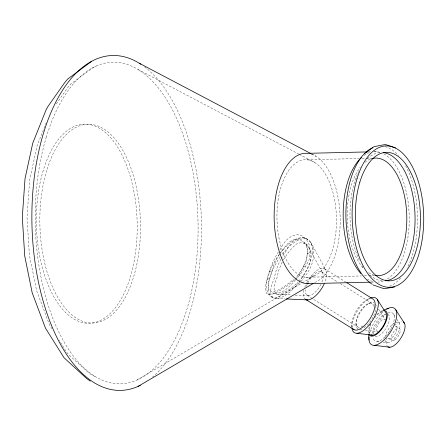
<?xml version="1.0" encoding="UTF-8"?>
<svg xmlns="http://www.w3.org/2000/svg" width="446" height="446" viewBox="0 0 446 446"><rect width="100%" height="100%" fill="white"/><g stroke="black" fill="none" stroke-linecap="round" stroke-linejoin="round"><path stroke-width="0.33" stroke-dasharray="2.23 1.67" d="M296.523 278.354L299.823 273.571L306.725 260.447L307.467 248.411L306.235 244.363L303.782 241.888L307.461 245.133L322.625 273.008M279.72 253.852C284.515 248.026 288.456 239.558 297.025 239.123C315.891 243.343 304.769 268.765 295.614 277.423M46.284 122.689L37.118 145.664L29.653 179.994L27.011 217.28L29.369 254.978L36.578 290.53L49.372 324.593L51.914 328.674M279.926 249.95C283.316 242.802 289.03 235.254 297.549 234.668L302.388 236.029L306.608 239.742L309.346 245.189L310.026 251.761L309.262 259.416L305.504 266.63L300.615 273.922L297.967 277.122L287.269 285.797L280.685 290.173L274.965 293.212L270.499 294.695L267.583 294.533L266.078 292.515C264.266 286.929 266.468 281.209 268.47 276.002C270.237 267.405 273.693 259.265 278.421 251.884M281.013 259.171C277.551 265.08 275.572 271.72 274.29 278.41C272.088 283.6 269.763 289.242 271.123 294.962L272.344 296.54C273.426 300.872 283.5 293.964 285.596 293.239C292.671 288.573 300.069 283.818 304.835 276.598C311.704 267.745 316.404 255.748 311.865 244.798C310.472 240.779 306.631 238.153 302.46 237.735L297.331 238.811L292.269 242.256L287.614 247.837C286.299 251.873 282.981 254.711 281.331 258.585M282.184 262.086L278.627 270.661L277.128 277.261L274.942 282.786L274.006 287.62L274.429 291.366L276.23 293.702L278.605 294.371C286.137 292.347 292.693 287.43 298.118 281.933M283.472 259.723C287.28 253.651 291.612 247.575 297.454 243.354L301.892 242.552L305.928 244.291L308.833 247.653A27.702 13.737 -64.5 0 1 309.769 263.987A27.702 10.643 -51.5 0 1 299.422 280.495M279.397 254.41C275.372 260.693 272.528 267.667 271.006 274.97C269.25 279.53 267.321 284.542 268.91 289.432L270.783 291.545C279.915 291.645 287.068 284.018 294.143 279.146L294.288 279.023M279.397 254.097C271.72 265.286 263.185 279.681 267.823 293.607L270.627 296.434L272.601 297.672A34.041 14.924 -58 0 0 292.832 289.276L298.413 282.97A34.041 14.924 -58 0 0 310.756 242.34C301.318 229.935 286.6 245.016 280.166 252.977M56.285 103.924L68.143 87.048L70.741 84.077L93.236 67.497L96.113 66.075M282.145 254.209L287.72 247.904A34.041 14.924 -58 0 1 307.952 239.508M295.425 279.949C289.833 286.232 282.279 295.436 272.824 292.821L274.05 293.585L277.557 294.327L291.651 294.957M137.095 379.925L301.58 283.288M302.182 282.937L314.19 275.884M269.546 271.887L272.132 270.644M307.394 253.741L309.948 252.52M368.067 299.115L370.358 298.162M368.39 303.564L369.907 302.934M381.676 311.046L382.891 310.544M384.474 314.469L385.617 313.995M303.436 266.764L305.878 265.916M267.282 279.324L269.758 278.466M368.167 151.896L370.927 151.83M374.378 151.746L376.452 151.701M306.915 159.78L359.153 158.547M361.935 158.481L365.419 158.402M366.116 158.386L370.988 158.269M306.474 277.245A58.794 29.748 88.6 0 0 332.588 191.289A58.794 29.748 88.6 0 0 281.025 187.002A58.794 29.748 88.6 0 0 306.474 277.245L361.494 275.946M364.282 275.879L367.766 275.795M368.457 275.779L374.729 275.634M371.128 282.156L373.887 282.089M295.085 295.113L308.816 295.731M276.609 298.519L284.944 298.892M359.816 329.371L362.553 329.705M365.291 330.04L377.611 331.556M377.071 341.43L379.724 341.753M383.047 342.16L387.697 342.734M94.942 376.424L92.082 375.181L88.826 372.889L69.721 355.635L67.145 352.959L59.173 340.337M311.642 153.993L315.952 156.262M138.266 69.582L298.58 153.981M299.199 154.305L314.614 162.422M324.443 268.721L345.672 281.983M321.494 271.865L337.94 282.14M340.287 283.606L372.009 303.425M396.12 326.316L399.343 328.328M388.717 338.497L391.939 340.51M307.194 295.386L357.709 326.946M272.601 297.672L269.802 294.845A34.041 14.924 -58 0 1 280.133 256.918M361.962 266.474L362.871 267.472M393.589 314.246L395.435 317.089M396.907 319.364L399.488 323.344M375.203 304.049L377.032 306.876M378.498 309.139L385.082 319.308M310.756 242.34L325.926 270.215M356.008 323.935L356.109 325.636M351.883 325.747L352.039 328.306M362.994 325.92A13.77 6.038 -58 0 1 355.992 321.923A13.77 6.038 -58 0 1 364.795 305.917A13.77 6.038 -58 0 1 373.709 306.435M306.357 286.41A13.77 6.038 -58 0 1 319.113 271.62A13.77 6.038 -58 0 1 321.337 283.355M320.83 284.409A13.77 6.038 -58 0 1 310.461 295.386A13.77 6.038 -58 0 1 305.527 289.911M375.839 306.134A15.342 6.723 -58 0 1 362.52 328.618M358.01 328.986A15.342 6.723 -58 0 1 360.045 312.685A15.342 6.723 -58 0 1 373.938 302.778M144.51 66.828A167.484 84.74 88.6 0 1 201.375 220.084A167.484 84.74 88.6 0 1 152.694 376.976M311.386 154.138A65.244 33.01 88.6 0 1 340.17 217.955A65.244 33.01 88.6 0 1 314.196 282.68M377.461 331.462A7.13 3.128 -58 0 1 378.91 323.105A7.13 3.128 -58 0 1 385.45 319.871M387.908 313.042A16.474 7.22 -58 0 1 390.049 330.38M389.726 330.899A16.474 7.22 -58 0 1 373.09 337.416M373.207 333.926A16.474 7.22 -58 0 1 385.227 314.569M388.07 346.877A14.584 6.395 -58 0 1 386.977 338.018M394.548 325.558A14.584 6.395 -58 0 1 401.5 321.599M369.84 333.731A13.452 5.898 -58 0 1 371.105 323.623M374.718 317.675A13.452 5.898 -58 0 1 382.724 311.598M387.869 314.335A12.917 5.664 -58 0 1 386.152 328.066A12.917 5.664 -58 0 1 374.45 336.407M372.856 333.58A12.917 5.664 -58 0 1 376.77 321.728A12.917 5.664 -58 0 1 385.757 314.079M395.429 322.486A11.752 5.151 -58 0 1 396.957 334.851A11.752 5.151 -58 0 1 384.865 339.874M384.982 337.182A11.752 5.151 -58 0 1 393.523 323.573M306.82 282.68A18.002 7.894 -58 0 1 322.497 268.269A18.002 7.894 -58 0 1 324.749 282.563M305.75 299.472A18.002 7.894 -58 0 1 304.395 288.534M304.769 287.391A18.002 7.894 -58 0 1 305.956 284.453M352.156 327.08A18.002 7.894 -58 0 1 356.499 310.555A18.002 7.894 -58 0 1 369.427 298.664M351.955 327.18A20.371 8.931 -58 0 1 369.829 298.396M368.558 332.627A14.584 6.395 -58 0 1 369.266 326.951M369.628 325.87A14.584 6.395 -58 0 1 370.286 324.197M376.842 314.497A14.584 6.395 -58 0 1 382.774 310.684M369.689 333.062A21.503 9.427 -58 0 1 383.309 311.464M395.279 326.137A7.13 3.128 -58 0 1 394.665 334.673A7.13 3.128 -58 0 1 387.83 336.936M388.355 333.63A7.13 3.128 -58 0 1 388.795 332.543M389.994 330.397A7.13 3.128 -58 0 1 390.713 329.393M372.644 281.437A65.244 33.01 88.6 0 1 367.415 279.112M364.059 155.414A65.244 33.01 88.6 0 1 370.481 152.276M373.798 151.69A65.244 33.01 88.6 0 1 380.427 152.504M383.711 153.898A65.244 33.01 88.6 0 1 409.227 217.185A65.244 33.01 88.6 0 1 385.623 280.004M383.231 281.052A65.244 33.01 88.6 0 1 377.946 282.089M385.076 146.634A70.708 35.775 88.6 0 1 398.395 155.386M405.592 165.767A70.708 35.775 88.6 0 1 407.126 268.224M400.631 278.003A70.708 35.775 88.6 0 1 388.761 286.488M382.289 280.913A64.263 32.513 88.6 0 1 370.347 275.427M359.353 260.196A64.263 32.513 88.6 0 1 358.517 171.743M367.532 158.715A64.263 32.513 88.6 0 1 380.159 152.521M374.227 275.143A58.794 29.748 88.6 0 1 368.062 272.25M362.927 267.611A58.794 29.748 88.6 0 1 360.284 167.144M365.018 162.283A58.794 29.748 88.6 0 1 370.804 158.982M46.384 136.816A160.822 81.373 88.6 0 0 115.999 383.649A160.822 81.373 88.6 0 0 187.431 148.54A160.822 81.373 88.6 0 0 46.384 136.816M46.735 170.355A99.408 50.298 88.6 0 0 89.769 322.926A99.408 50.298 88.6 0 0 133.923 177.603A99.408 50.298 88.6 0 0 46.735 170.355M43.262 170.333A99.597 50.392 88.6 0 0 86.379 323.194A99.597 50.392 88.6 0 0 130.617 177.592A99.597 50.392 88.6 0 0 43.262 170.333M394.972 339.78A7.13 3.128 -58 0 0 399.934 328.919A7.13 3.128 -58 0 0 392.023 334.561A7.13 3.128 -58 0 0 394.972 339.78"/><path stroke-width="0.67" d="M91.475 61.481L67.915 78.853L65.049 82.136L48.252 106.031L46.295 109.359L32.736 143.199L25.026 178.645L22.3 217.135L24.736 256.06L32.173 292.76L45.475 328.144L64.012 357.72L86.68 378.576L90.27 381.101M364.811 153.352L374.055 146.656L384.53 144.643L386.136 144.727L395.563 147.96M138.02 386.426L313.081 283.572M383.499 310.293L388.36 308.275M394.52 287.023L383.989 288.718L373.051 284.933M367.476 151.913L307.411 153.329A65.244 33.01 88.6 0 0 274.128 217.057A65.244 33.01 88.6 0 0 308.242 283.728M306.92 283.673L370.436 282.173M286.338 298.954L307.868 299.918M356.956 333.268L372.533 335.18M374.211 345.327L389.787 347.239M139.236 63.226L311.029 153.669M346.854 282.719L372.8 298.932A18.002 7.894 -58 0 1 369.784 319.057A18.002 7.894 -58 0 1 353.277 329.064M354.107 329.683L305.75 299.472A18.002 7.894 -58 0 0 324.236 283.74M395.78 309.842L404.416 323.172M377.394 299.651L386.024 312.981A13.452 5.898 -58 0 1 382.177 327.637A13.452 5.898 -58 0 1 370.949 334.846M368.641 333.982L369.02 340.092M370.358 298.162A20.371 8.931 -58 0 1 373.012 319.604A20.371 8.931 -58 0 1 352.039 328.306M403.217 321.962A14.584 6.395 -58 0 1 401.277 337.46A14.584 6.395 -58 0 1 388.07 346.877M383.789 310.539A14.584 6.395 -58 0 1 383.571 326.394A14.584 6.395 -58 0 1 369.16 334.6M386.643 309.123A21.503 9.427 -58 0 1 396.433 317.803A21.503 9.427 -58 0 1 380.622 342.723A21.503 9.427 -58 0 1 368.998 336.936M371.44 158.77A58.794 29.748 88.6 0 1 406.741 214.821A58.794 29.748 88.6 0 1 375.526 275.422M383.421 152.599A64.263 32.513 88.6 0 1 415.053 216.84A64.263 32.513 88.6 0 1 385.556 280.857M140.317 385.338A167.484 84.74 88.6 0 1 31.867 216.672A167.484 84.74 88.6 0 1 140.819 64.23M372.176 284.197A70.708 35.775 88.6 0 1 345.895 213.762A70.708 35.775 88.6 0 1 372.689 147.749M360.886 273.576A65.244 33.01 88.6 0 1 343.169 214.019A65.244 33.01 88.6 0 1 361.416 157.561M357.023 178.701A70.708 35.775 88.6 0 0 387.63 287.224A70.708 35.775 88.6 0 0 419.034 183.858A70.708 35.775 88.6 0 0 357.023 178.701M359.838 182.158A64.263 32.513 88.6 0 0 387.652 280.785A64.263 32.513 88.6 0 0 416.196 186.841A64.263 32.513 88.6 0 0 359.838 182.158"/></g></svg>
